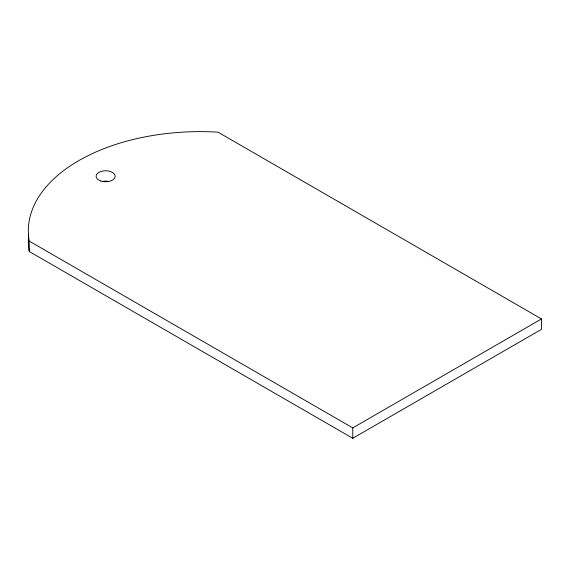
<?xml version="1.0" encoding="UTF-8"?>
<svg xmlns="http://www.w3.org/2000/svg" width="570" height="570" viewBox="0 0 570 570"><rect width="100%" height="100%" fill="white"/><g stroke="black" fill="none" stroke-linecap="round" stroke-linejoin="round"><path stroke-width="0.85" d="M29.248 251.491L29.248 241.11L352.773 427.899L541.5 318.943L541.5 329.317L352.773 438.28L29.248 251.491A171.898 99.244 0 0 1 28.657 235.082M541.5 318.943L217.975 132.154A171.898 99.244 0 0 0 29.248 241.11M352.773 427.899L352.773 438.28M103.17 181.317A9.533 5.5 0 0 1 108.1 181.317M100.869 181.025A9.533 5.5 0 0 0 115.168 176.258A9.533 5.5 0 0 0 100.869 171.492A9.533 5.5 0 0 0 100.869 181.025"/></g></svg>
